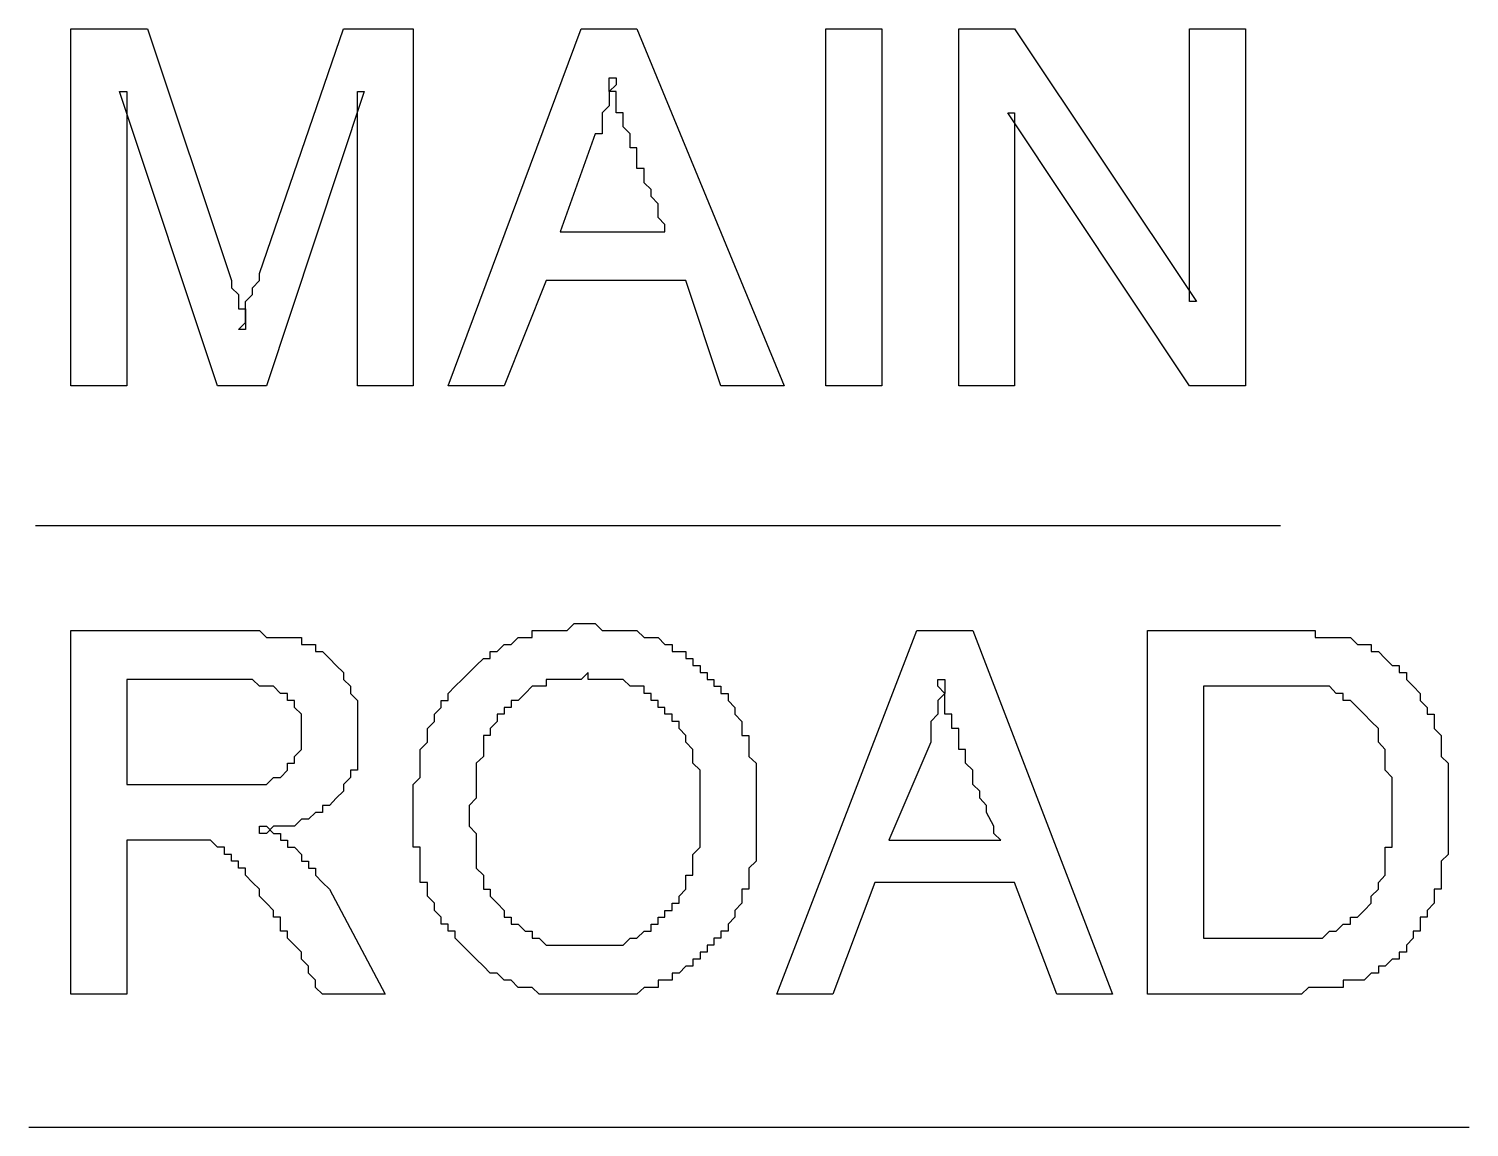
# Model space of a CAD drawing. Header units: inches. Extents: x -628 to 1537, y -1730 to 336.
# Drawn here: x 200.9 to 255.4, y -758.2 to -716.6 of the extents above; entities that cross this region are included whole.
import ezdxf

# ---------------------------------------------------------------- set-up
doc = ezdxf.new("R2010")
doc.units = ezdxf.units.IN
doc.layers.get('0').update_dxf_attribs({"linetype": 'CONTINUOUS'})

msp = doc.modelspace()

# ---------------------------------------------------------------- linework, layer by layer
at = {"color": 6}
for p, q in [((202.476, -730.146), (202.476, -716.637)), ((202.476, -716.637), (205.389, -716.637)), ((205.389, -716.637), (208.57, -726.171)), ((209.631, -725.904), (212.803, -716.637)), ((212.803, -716.637), (215.451, -716.637)), ((215.451, -716.637), (215.451, -730.146)), ((216.777, -730.146), (221.811, -716.637)), ((221.811, -716.637), (223.924, -716.637)), ((223.924, -716.637), (229.494, -730.146)), ((231.081, -730.146), (231.081, -716.637)), ((231.081, -716.637), (233.202, -716.637)), ((233.202, -716.637), (233.202, -730.146)), ((236.115, -730.146), (236.115, -716.637)), ((236.115, -716.637), (238.227, -716.637)), ((238.227, -716.637), (245.115, -726.964)), ((244.848, -726.964), (244.848, -716.637)), ((244.848, -716.637), (246.969, -716.637)), ((246.969, -716.637), (246.969, -730.146)), ((208.036, -730.146), (204.33, -719.016)), ((204.33, -719.016), (204.597, -719.016)), ((204.597, -719.016), (204.597, -730.146)), ((213.597, -719.016), (209.889, -730.146)), ((213.339, -730.146), (213.339, -719.016)), ((213.339, -719.016), (213.597, -719.016)), ((222.873, -718.758), (222.873, -718.49)), ((222.873, -718.49), (222.873, -718.49)), ((222.873, -718.49), (223.131, -718.49)), ((222.873, -719.016), (222.873, -718.758)), ((223.131, -718.758), (222.873, -719.016)), ((223.131, -719.016), (222.873, -719.016)), ((222.873, -719.016), (222.873, -719.016)), ((222.873, -719.016), (222.873, -719.283)), ((223.131, -718.49), (223.131, -718.49)), ((223.131, -718.49), (223.131, -718.758)), ((223.131, -719.283), (223.131, -719.016)), ((222.873, -719.55), (222.606, -719.817)), ((222.873, -719.283), (222.873, -719.55)), ((222.873, -719.55), (222.873, -719.55)), ((223.131, -719.55), (223.131, -719.283)), ((223.131, -719.817), (223.131, -719.55)), ((223.131, -719.55), (223.131, -719.55)), ((222.606, -719.817), (222.606, -720.076)), ((222.606, -720.076), (222.606, -720.076)), ((222.606, -720.076), (222.606, -720.344)), ((223.399, -719.817), (223.131, -719.817)), ((223.131, -719.817), (223.131, -719.817)), ((223.399, -720.076), (223.399, -719.817)), ((223.399, -719.817), (223.399, -719.817)), ((223.399, -720.344), (223.399, -720.076)), ((223.399, -720.076), (223.399, -720.076)), ((223.399, -720.076), (223.399, -720.076)), ((244.848, -730.146), (237.969, -719.817)), ((237.969, -719.817), (238.227, -719.817)), ((238.227, -719.817), (238.227, -730.146)), ((222.339, -720.611), (221.011, -724.318)), ((222.606, -720.611), (222.339, -720.611)), ((222.606, -720.344), (222.606, -720.611)), ((223.666, -720.611), (223.399, -720.344)), ((223.399, -720.344), (223.399, -720.344)), ((223.399, -720.344), (223.399, -720.344)), ((223.666, -720.87), (223.666, -720.611)), ((223.666, -721.137), (223.666, -720.87)), ((223.666, -720.87), (223.666, -720.87)), ((223.924, -721.137), (223.666, -721.137)), ((223.924, -721.404), (223.924, -721.137)), ((223.924, -721.662), (223.924, -721.404)), ((223.924, -721.93), (223.924, -721.662)), ((224.193, -721.93), (223.924, -721.93)), ((224.193, -722.197), (224.193, -721.93)), ((224.193, -722.464), (224.193, -722.197)), ((224.46, -722.723), (224.193, -722.464)), ((224.46, -722.99), (224.46, -722.723)), ((224.727, -723.258), (224.46, -722.99)), ((224.727, -723.783), (224.727, -723.258)), ((224.985, -724.051), (224.727, -723.783)), ((221.011, -724.318), (224.985, -724.318)), ((224.985, -724.318), (224.985, -724.051)), ((209.631, -726.171), (209.631, -725.904)), ((209.631, -725.904), (209.631, -725.904)), ((208.57, -726.171), (208.57, -726.439)), ((208.57, -726.439), (208.83, -726.697)), ((209.364, -726.439), (209.631, -726.171)), ((209.364, -726.697), (209.364, -726.439)), ((220.485, -726.171), (218.899, -730.146)), ((225.778, -726.171), (220.485, -726.171)), ((227.106, -730.146), (225.778, -726.171)), ((208.83, -726.697), (208.83, -726.964)), ((208.83, -726.964), (208.83, -727.232)), ((209.097, -726.964), (209.364, -726.697)), ((209.097, -727.232), (209.097, -726.964)), ((209.364, -726.697), (209.364, -726.697)), ((245.115, -726.964), (244.848, -726.964)), ((208.83, -727.232), (209.097, -727.232)), ((208.83, -728.025), (209.097, -727.758)), ((209.097, -727.232), (209.097, -727.491)), ((209.097, -727.491), (209.097, -727.232)), ((209.097, -727.232), (209.097, -727.232)), ((209.097, -727.491), (209.097, -727.758)), ((209.097, -727.758), (209.097, -727.491)), ((209.097, -727.758), (209.097, -727.758)), ((209.097, -727.758), (209.097, -727.758)), ((209.097, -727.758), (209.097, -728.025)), ((209.097, -727.758), (209.097, -727.758)), ((209.097, -728.025), (208.83, -728.025)), ((209.097, -728.025), (209.097, -728.025)), ((204.597, -730.146), (202.476, -730.146)), ((209.889, -730.146), (208.036, -730.146)), ((215.451, -730.146), (213.339, -730.146)), ((218.899, -730.146), (216.777, -730.146)), ((229.494, -730.146), (227.106, -730.146)), ((233.202, -730.146), (231.081, -730.146)), ((238.227, -730.146), (236.115, -730.146)), ((246.969, -730.146), (244.848, -730.146)), ((201.148, -735.439), (248.296, -735.439)), ((221.277, -739.413), (221.544, -739.146)), ((221.544, -739.146), (221.811, -739.146)), ((221.811, -739.146), (221.811, -739.146)), ((221.811, -739.146), (222.072, -739.146)), ((222.072, -739.146), (222.339, -739.146)), ((222.072, -739.146), (222.072, -739.146)), ((222.339, -739.146), (222.339, -739.146)), ((222.339, -739.146), (222.606, -739.413)), ((202.476, -753.181), (202.476, -739.413)), ((202.476, -739.413), (208.57, -739.413)), ((208.57, -739.413), (208.83, -739.413)), ((208.83, -739.413), (208.83, -739.413)), ((208.83, -739.413), (209.097, -739.413)), ((209.097, -739.413), (209.364, -739.413)), ((209.364, -739.413), (209.631, -739.413)), ((209.631, -739.413), (209.631, -739.413)), ((209.631, -739.413), (209.889, -739.68)), ((209.889, -739.68), (210.156, -739.68)), ((210.156, -739.68), (210.156, -739.68)), ((210.156, -739.68), (210.424, -739.68)), ((210.424, -739.68), (210.682, -739.68)), ((210.682, -739.68), (210.682, -739.68)), ((210.682, -739.68), (210.951, -739.68)), ((210.951, -739.68), (211.218, -739.68)), ((211.218, -739.68), (211.218, -739.939)), ((219.156, -739.939), (219.424, -739.68)), ((219.424, -739.68), (219.424, -739.68)), ((219.424, -739.68), (219.691, -739.68)), ((219.691, -739.68), (219.96, -739.68)), ((219.96, -739.68), (219.96, -739.413)), ((219.96, -739.413), (220.218, -739.413)), ((220.218, -739.413), (220.485, -739.413)), ((220.485, -739.413), (220.485, -739.413)), ((220.485, -739.413), (220.752, -739.413)), ((220.752, -739.413), (221.011, -739.413)), ((221.011, -739.413), (221.011, -739.413)), ((221.011, -739.413), (221.277, -739.413)), ((222.606, -739.413), (222.873, -739.413)), ((222.873, -739.413), (222.873, -739.413)), ((222.873, -739.413), (223.131, -739.413)), ((223.131, -739.413), (223.399, -739.413)), ((223.399, -739.413), (223.666, -739.413)), ((223.666, -739.413), (223.666, -739.413)), ((223.666, -739.413), (223.924, -739.413)), ((223.924, -739.413), (224.193, -739.68)), ((224.193, -739.68), (224.193, -739.68)), ((224.193, -739.68), (224.46, -739.68)), ((224.46, -739.68), (224.46, -739.68)), ((224.46, -739.68), (224.727, -739.68)), ((224.727, -739.68), (224.985, -739.939)), ((229.227, -753.181), (234.519, -739.413)), ((234.519, -739.413), (236.64, -739.413)), ((236.64, -739.413), (241.935, -753.181)), ((243.262, -739.413), (248.823, -739.413)), ((243.262, -753.181), (243.262, -739.413)), ((248.823, -739.413), (248.823, -739.413)), ((248.823, -739.413), (249.615, -739.413)), ((249.615, -739.413), (249.615, -739.68)), ((249.615, -739.68), (249.883, -739.68)), ((249.883, -739.68), (250.15, -739.68)), ((250.15, -739.68), (250.15, -739.68)), ((250.15, -739.68), (250.15, -739.68)), ((250.15, -739.68), (250.408, -739.68)), ((250.408, -739.68), (250.677, -739.68)), ((250.677, -739.68), (250.677, -739.68)), ((250.677, -739.68), (250.944, -739.68)), ((250.944, -739.68), (251.211, -739.939)), ((211.218, -739.939), (211.485, -739.939)), ((211.485, -739.939), (211.743, -739.939)), ((211.743, -739.939), (211.743, -740.207)), ((211.743, -740.207), (212.01, -740.207)), ((212.01, -740.207), (212.01, -740.207)), ((212.01, -740.207), (212.277, -740.474)), ((218.364, -740.474), (218.364, -740.207)), ((218.364, -740.207), (218.631, -740.207)), ((218.631, -740.207), (218.899, -739.939)), ((218.631, -740.207), (218.631, -740.207)), ((218.899, -739.939), (219.156, -739.939)), ((219.156, -739.939), (219.156, -739.939)), ((224.985, -739.939), (224.985, -739.939)), ((224.985, -739.939), (225.252, -739.939)), ((225.252, -739.939), (225.252, -740.207)), ((225.252, -740.207), (225.519, -740.207)), ((225.519, -740.207), (225.778, -740.207)), ((225.778, -740.207), (225.778, -740.474)), ((251.211, -739.939), (251.211, -739.939)), ((251.211, -739.939), (251.469, -739.939)), ((251.469, -739.939), (251.736, -739.939)), ((251.736, -739.939), (251.736, -740.207)), ((251.736, -740.207), (252.003, -740.207)), ((252.003, -740.207), (252.003, -740.207)), ((252.003, -740.207), (252.262, -740.474)), ((212.277, -740.474), (212.277, -740.474)), ((212.277, -740.474), (212.536, -740.733)), ((212.536, -740.733), (212.536, -740.733)), ((212.536, -740.733), (212.803, -741)), ((217.572, -741), (217.839, -740.733)), ((217.839, -740.733), (218.106, -740.474)), ((217.839, -740.733), (217.839, -740.733)), ((218.106, -740.474), (218.106, -740.474)), ((218.106, -740.474), (218.364, -740.474)), ((225.778, -740.474), (226.044, -740.474)), ((226.044, -740.474), (226.044, -740.733)), ((226.044, -740.733), (226.311, -740.733)), ((226.311, -740.733), (226.311, -741)), ((252.262, -740.474), (252.262, -740.474)), ((252.262, -740.474), (252.529, -740.733)), ((252.529, -740.733), (252.796, -740.733)), ((252.796, -740.733), (252.796, -741)), ((208.57, -741.267), (204.597, -741.267)), ((204.597, -741.267), (204.597, -745.242)), ((208.83, -741.267), (208.57, -741.267)), ((209.097, -741.267), (208.83, -741.267)), ((209.364, -741.267), (209.097, -741.267)), ((209.631, -741.525), (209.364, -741.267)), ((209.364, -741.267), (209.364, -741.267)), ((212.803, -741), (212.803, -741.267)), ((212.803, -741.267), (212.803, -741.267)), ((212.803, -741.267), (213.07, -741.525)), ((217.044, -741.525), (217.303, -741.267)), ((217.303, -741.267), (217.572, -741)), ((217.303, -741.267), (217.303, -741.267)), ((217.572, -741), (217.572, -741)), ((220.752, -741.267), (220.485, -741.267)), ((220.485, -741.267), (220.485, -741.525)), ((221.011, -741.267), (220.752, -741.267)), ((221.277, -741.267), (221.011, -741.267)), ((221.011, -741.267), (221.011, -741.267)), ((221.544, -741.267), (221.277, -741.267)), ((221.811, -741.267), (221.544, -741.267)), ((221.544, -741.267), (221.544, -741.267)), ((222.072, -741), (221.811, -741.267)), ((222.072, -741.267), (222.072, -741)), ((222.339, -741.267), (222.072, -741.267)), ((222.606, -741.267), (222.339, -741.267)), ((222.873, -741.267), (222.606, -741.267)), ((223.131, -741.267), (222.873, -741.267)), ((222.873, -741.267), (222.873, -741.267)), ((223.399, -741.267), (223.131, -741.267)), ((223.666, -741.525), (223.399, -741.267)), ((223.399, -741.267), (223.399, -741.267)), ((226.311, -741), (226.581, -741)), ((226.581, -741), (226.581, -741.267)), ((226.581, -741.267), (226.839, -741.267)), ((226.839, -741.267), (226.839, -741.267)), ((226.839, -741.267), (226.839, -741.525)), ((235.314, -741.525), (235.314, -741.267)), ((235.314, -741.267), (235.581, -741.267)), ((235.581, -741.267), (235.581, -741.525)), ((252.796, -741), (253.065, -741)), ((253.065, -741), (253.065, -741.267)), ((253.065, -741.267), (253.065, -741.267)), ((253.065, -741.267), (253.323, -741.525)), ((209.889, -741.525), (209.631, -741.525)), ((210.156, -741.525), (209.889, -741.525)), ((209.889, -741.525), (209.889, -741.525)), ((210.424, -741.793), (210.156, -741.525)), ((210.156, -741.525), (210.156, -741.525)), ((210.682, -741.793), (210.424, -741.793)), ((210.424, -741.793), (210.424, -741.793)), ((210.682, -742.06), (210.682, -741.793)), ((213.07, -741.525), (213.07, -741.525)), ((213.07, -741.525), (213.07, -741.793)), ((213.07, -741.793), (213.339, -742.06)), ((216.777, -741.793), (217.044, -741.525)), ((216.777, -742.06), (216.777, -741.793)), ((216.777, -741.793), (216.777, -741.793)), ((217.044, -741.525), (217.044, -741.525)), ((219.691, -741.793), (219.424, -742.06)), ((219.96, -741.525), (219.691, -741.793)), ((219.691, -741.793), (219.691, -741.793)), ((220.218, -741.525), (219.96, -741.525)), ((219.96, -741.525), (219.96, -741.525)), ((220.485, -741.525), (220.218, -741.525)), ((223.924, -741.525), (223.666, -741.525)), ((224.193, -741.525), (223.924, -741.525)), ((223.924, -741.525), (223.924, -741.525)), ((224.193, -741.793), (224.193, -741.525)), ((224.46, -741.793), (224.193, -741.793)), ((224.46, -742.06), (224.46, -741.793)), ((226.839, -741.525), (227.106, -741.525)), ((227.106, -741.525), (227.106, -741.793)), ((227.106, -741.793), (227.373, -741.793)), ((227.373, -741.793), (227.373, -742.06)), ((235.581, -741.793), (235.314, -741.525)), ((235.314, -741.525), (235.314, -741.525)), ((235.581, -741.793), (235.314, -742.06)), ((235.581, -741.525), (235.581, -741.525)), ((235.581, -741.525), (235.581, -741.793)), ((235.581, -742.06), (235.581, -741.793)), ((248.029, -741.525), (245.383, -741.525)), ((245.383, -741.525), (245.383, -751.061)), ((248.296, -741.525), (248.029, -741.525)), ((248.556, -741.525), (248.296, -741.525)), ((248.823, -741.525), (248.556, -741.525)), ((248.556, -741.525), (248.556, -741.525)), ((249.09, -741.525), (248.823, -741.525)), ((249.357, -741.525), (249.09, -741.525)), ((249.09, -741.525), (249.09, -741.525)), ((249.615, -741.525), (249.357, -741.525)), ((249.883, -741.525), (249.615, -741.525)), ((249.615, -741.525), (249.615, -741.525)), ((250.15, -741.525), (249.883, -741.525)), ((249.883, -741.525), (249.883, -741.525)), ((250.408, -741.793), (250.15, -741.525)), ((250.677, -741.793), (250.408, -741.793)), ((250.408, -741.793), (250.408, -741.793)), ((250.677, -742.06), (250.677, -741.793)), ((253.323, -741.525), (253.323, -741.525)), ((253.323, -741.525), (253.59, -741.793)), ((253.59, -741.793), (253.59, -741.793)), ((253.59, -741.793), (253.59, -742.06)), ((210.951, -742.06), (210.682, -742.06)), ((210.951, -742.327), (210.951, -742.06)), ((211.218, -742.586), (210.951, -742.327)), ((210.951, -742.327), (210.951, -742.327)), ((213.339, -742.06), (213.339, -742.06)), ((213.339, -742.06), (213.339, -742.327)), ((213.339, -742.327), (213.339, -742.586)), ((216.252, -742.586), (216.51, -742.327)), ((216.51, -742.327), (216.51, -742.06)), ((216.51, -742.06), (216.777, -742.06)), ((216.51, -742.327), (216.51, -742.327)), ((219.156, -742.327), (218.899, -742.327)), ((218.899, -742.327), (218.899, -742.586)), ((219.424, -742.06), (219.156, -742.06)), ((219.156, -742.06), (219.156, -742.327)), ((219.424, -742.06), (219.424, -742.06)), ((224.727, -742.06), (224.46, -742.06)), ((224.727, -742.327), (224.727, -742.06)), ((224.985, -742.327), (224.727, -742.327)), ((224.985, -742.586), (224.985, -742.327)), ((227.373, -742.06), (227.373, -742.06)), ((227.373, -742.06), (227.631, -742.327)), ((227.631, -742.327), (227.631, -742.586)), ((235.314, -742.06), (235.314, -742.06)), ((235.314, -742.06), (235.314, -742.327)), ((235.314, -742.327), (235.314, -742.586)), ((235.581, -742.327), (235.581, -742.06)), ((235.581, -742.06), (235.581, -742.06)), ((235.581, -742.586), (235.581, -742.327)), ((250.944, -742.06), (250.677, -742.06)), ((251.211, -742.327), (250.944, -742.06)), ((250.944, -742.06), (250.944, -742.06)), ((251.469, -742.586), (251.211, -742.327)), ((251.211, -742.327), (251.211, -742.327)), ((253.59, -742.06), (253.858, -742.327)), ((253.858, -742.327), (253.858, -742.327)), ((253.858, -742.327), (253.858, -742.586)), ((211.218, -742.853), (211.218, -742.586)), ((211.218, -743.121), (211.218, -742.853)), ((211.218, -742.853), (211.218, -742.853)), ((213.339, -742.586), (213.339, -742.586)), ((213.339, -742.586), (213.339, -742.853)), ((213.339, -742.853), (213.339, -743.121)), ((215.985, -743.121), (216.252, -742.853)), ((216.252, -742.853), (216.252, -742.586)), ((216.252, -742.853), (216.252, -742.853)), ((218.631, -742.853), (218.364, -743.121)), ((218.899, -742.586), (218.631, -742.586)), ((218.631, -742.586), (218.631, -742.853)), ((218.631, -742.853), (218.631, -742.853)), ((225.252, -742.586), (224.985, -742.586)), ((225.252, -742.853), (225.252, -742.586)), ((225.252, -742.586), (225.252, -742.586)), ((225.519, -742.853), (225.252, -742.853)), ((225.519, -743.121), (225.519, -742.853)), ((227.631, -742.586), (227.631, -742.586)), ((227.631, -742.586), (227.899, -742.853)), ((227.899, -742.853), (227.899, -742.853)), ((227.899, -742.853), (227.899, -743.121)), ((235.314, -742.586), (235.054, -742.853)), ((235.054, -742.853), (235.054, -743.121)), ((235.314, -742.586), (235.314, -742.586)), ((235.848, -742.586), (235.581, -742.586)), ((235.848, -742.853), (235.848, -742.586)), ((235.848, -742.586), (235.848, -742.586)), ((235.848, -742.586), (235.848, -742.586)), ((235.848, -743.121), (235.848, -742.853)), ((235.848, -742.853), (235.848, -742.853)), ((235.848, -742.853), (235.848, -742.853)), ((251.736, -742.853), (251.469, -742.586)), ((251.469, -742.586), (251.469, -742.586)), ((252.003, -743.121), (251.736, -742.853)), ((251.736, -742.853), (251.736, -742.853)), ((253.858, -742.586), (254.115, -742.586)), ((254.115, -742.586), (254.115, -742.853)), ((254.115, -742.853), (254.115, -743.121)), ((211.218, -743.388), (211.218, -743.121)), ((211.218, -743.646), (211.218, -743.388)), ((211.218, -743.388), (211.218, -743.388)), ((213.339, -743.121), (213.339, -743.388)), ((213.339, -743.388), (213.339, -743.388)), ((213.339, -743.388), (213.339, -743.388)), ((213.339, -743.388), (213.339, -743.646)), ((215.985, -743.388), (215.985, -743.121)), ((215.985, -743.121), (215.985, -743.121)), ((215.985, -743.646), (215.985, -743.388)), ((218.364, -743.388), (218.106, -743.388)), ((218.106, -743.388), (218.106, -743.646)), ((218.364, -743.121), (218.364, -743.121)), ((218.364, -743.121), (218.364, -743.388)), ((225.778, -743.388), (225.519, -743.121)), ((225.519, -743.121), (225.519, -743.121)), ((225.778, -743.646), (225.778, -743.388)), ((225.778, -743.388), (225.778, -743.388)), ((227.899, -743.121), (227.899, -743.388)), ((227.899, -743.388), (228.166, -743.388)), ((228.166, -743.388), (228.166, -743.646)), ((235.054, -743.121), (235.054, -743.121)), ((235.054, -743.121), (235.054, -743.388)), ((235.054, -743.388), (235.054, -743.646)), ((236.115, -743.121), (235.848, -743.121)), ((235.848, -743.121), (235.848, -743.121)), ((236.115, -743.388), (236.115, -743.121)), ((236.115, -743.646), (236.115, -743.388)), ((236.115, -743.388), (236.115, -743.388)), ((252.003, -743.388), (252.003, -743.121)), ((252.003, -743.646), (252.003, -743.388)), ((252.003, -743.388), (252.003, -743.388)), ((254.115, -743.121), (254.115, -743.121)), ((254.115, -743.121), (254.383, -743.388)), ((254.383, -743.388), (254.383, -743.646)), ((210.951, -744.181), (211.218, -743.914)), ((211.218, -743.914), (211.218, -743.646)), ((211.218, -743.646), (211.218, -743.646)), ((213.339, -743.646), (213.339, -743.914)), ((213.339, -743.914), (213.339, -744.181)), ((215.718, -743.914), (215.985, -743.646)), ((215.718, -744.181), (215.718, -743.914)), ((215.985, -743.646), (215.985, -743.646)), ((218.106, -743.646), (218.106, -743.914)), ((218.106, -743.914), (218.106, -743.914)), ((218.106, -743.914), (218.106, -744.181)), ((226.044, -743.914), (225.778, -743.646)), ((226.044, -744.181), (226.044, -743.914)), ((226.044, -743.914), (226.044, -743.914)), ((228.166, -743.646), (228.166, -743.914)), ((228.166, -743.914), (228.166, -743.914)), ((228.166, -743.914), (228.166, -744.181)), ((235.054, -743.646), (233.46, -747.354)), ((236.115, -743.914), (236.115, -743.646)), ((236.373, -743.914), (236.115, -743.914)), ((236.373, -744.181), (236.373, -743.914)), ((252.262, -743.914), (252.003, -743.646)), ((252.262, -744.181), (252.262, -743.914)), ((252.262, -743.914), (252.262, -743.914)), ((254.383, -743.646), (254.383, -743.646)), ((254.383, -743.646), (254.383, -743.914)), ((254.383, -743.914), (254.383, -743.914)), ((254.383, -743.914), (254.383, -744.181)), ((210.682, -744.707), (210.682, -744.439)), ((210.682, -744.439), (210.951, -744.439)), ((210.951, -744.439), (210.951, -744.181)), ((210.951, -744.181), (210.951, -744.181)), ((213.339, -744.181), (213.339, -744.181)), ((213.339, -744.181), (213.339, -744.439)), ((213.339, -744.439), (213.339, -744.707)), ((215.718, -744.439), (215.718, -744.181)), ((215.718, -744.181), (215.718, -744.181)), ((215.718, -744.707), (215.718, -744.439)), ((218.106, -744.181), (217.839, -744.439)), ((217.839, -744.439), (217.839, -744.439)), ((217.839, -744.439), (217.839, -744.707)), ((226.044, -744.439), (226.044, -744.181)), ((226.044, -744.181), (226.044, -744.181)), ((226.311, -744.707), (226.044, -744.439)), ((228.166, -744.181), (228.433, -744.439)), ((228.433, -744.439), (228.433, -744.439)), ((228.433, -744.439), (228.433, -744.707)), ((236.373, -744.439), (236.373, -744.181)), ((236.373, -744.181), (236.373, -744.181)), ((236.64, -744.707), (236.373, -744.439)), ((252.262, -744.439), (252.262, -744.181)), ((252.262, -744.707), (252.262, -744.439)), ((252.262, -744.439), (252.262, -744.439)), ((254.383, -744.181), (254.65, -744.439)), ((254.65, -744.439), (254.65, -744.439)), ((254.65, -744.439), (254.65, -744.707)), ((209.889, -745.242), (210.156, -744.974)), ((210.156, -744.974), (210.156, -744.974)), ((210.156, -744.974), (210.424, -744.974)), ((210.424, -744.974), (210.682, -744.707)), ((210.682, -744.707), (210.682, -744.707)), ((213.07, -744.974), (212.803, -745.242)), ((213.339, -744.707), (213.07, -744.707)), ((213.07, -744.707), (213.07, -744.974)), ((213.07, -744.974), (213.07, -744.974)), ((215.451, -745.242), (215.718, -744.974)), ((215.718, -744.974), (215.718, -744.707)), ((215.718, -744.707), (215.718, -744.707)), ((217.839, -744.707), (217.839, -744.974)), ((217.839, -744.974), (217.839, -744.974)), ((217.839, -744.974), (217.839, -745.242)), ((226.311, -744.974), (226.311, -744.707)), ((226.311, -745.242), (226.311, -744.974)), ((226.311, -744.974), (226.311, -744.974)), ((228.433, -744.707), (228.433, -744.974)), ((228.433, -744.974), (228.433, -744.974)), ((228.433, -744.974), (228.433, -745.242)), ((236.64, -744.974), (236.64, -744.707)), ((236.64, -745.242), (236.64, -744.974)), ((252.529, -744.974), (252.262, -744.707)), ((252.529, -745.242), (252.529, -744.974)), ((252.529, -744.974), (252.529, -744.974)), ((254.65, -744.707), (254.65, -744.974)), ((254.65, -744.974), (254.65, -745.242)), ((204.597, -745.242), (208.303, -745.242)), ((208.303, -745.242), (208.303, -745.242)), ((208.303, -745.242), (209.364, -745.242)), ((209.364, -745.242), (209.364, -745.242)), ((209.364, -745.242), (209.631, -745.242)), ((209.631, -745.242), (209.631, -745.242)), ((209.631, -745.242), (209.889, -745.242)), ((209.889, -745.242), (209.889, -745.242)), ((212.803, -745.5), (212.536, -745.767)), ((212.803, -745.242), (212.803, -745.5)), ((212.803, -745.5), (212.803, -745.5)), ((215.451, -745.5), (215.451, -745.242)), ((215.451, -745.767), (215.451, -745.5)), ((215.451, -745.5), (215.451, -745.5)), ((217.839, -745.242), (217.839, -745.5)), ((217.839, -745.5), (217.839, -745.767)), ((226.311, -745.5), (226.311, -745.242)), ((226.311, -745.767), (226.311, -745.5)), ((228.433, -745.242), (228.433, -745.5)), ((228.433, -745.5), (228.433, -745.767)), ((236.907, -745.5), (236.64, -745.242)), ((236.907, -745.767), (236.907, -745.5)), ((236.907, -745.5), (236.907, -745.5)), ((252.529, -745.5), (252.529, -745.242)), ((252.529, -745.767), (252.529, -745.5)), ((252.529, -745.5), (252.529, -745.5)), ((254.65, -745.242), (254.65, -745.242)), ((254.65, -745.242), (254.65, -745.5)), ((254.65, -745.5), (254.65, -745.767)), ((211.743, -746.302), (211.485, -746.56)), ((212.01, -746.302), (211.743, -746.302)), ((212.277, -746.034), (212.01, -746.034)), ((212.01, -746.034), (212.01, -746.302)), ((212.536, -745.767), (212.277, -746.034)), ((212.277, -746.034), (212.277, -746.034)), ((212.536, -745.767), (212.536, -745.767)), ((212.536, -745.767), (212.536, -745.767)), ((215.451, -746.034), (215.451, -745.767)), ((215.451, -746.302), (215.451, -746.034)), ((215.451, -746.56), (215.451, -746.302)), ((217.839, -745.767), (217.572, -746.034)), ((217.572, -746.034), (217.572, -746.034)), ((217.572, -746.034), (217.572, -746.302)), ((217.572, -746.302), (217.572, -746.56)), ((226.311, -746.034), (226.311, -745.767)), ((226.311, -745.767), (226.311, -745.767)), ((226.311, -746.302), (226.311, -746.034)), ((226.311, -746.56), (226.311, -746.302)), ((226.311, -746.302), (226.311, -746.302)), ((228.433, -745.767), (228.433, -745.767)), ((228.433, -745.767), (228.433, -746.034)), ((228.433, -746.034), (228.433, -746.302)), ((228.433, -746.302), (228.433, -746.302)), ((228.433, -746.302), (228.433, -746.56)), ((237.166, -746.034), (236.907, -745.767)), ((237.166, -746.302), (237.166, -746.034)), ((237.435, -746.827), (237.166, -746.302)), ((252.529, -746.034), (252.529, -745.767)), ((252.529, -746.302), (252.529, -746.034)), ((252.529, -746.56), (252.529, -746.302)), ((252.529, -746.302), (252.529, -746.302)), ((254.65, -745.767), (254.65, -746.034)), ((254.65, -746.034), (254.65, -746.034)), ((254.65, -746.034), (254.65, -746.302)), ((254.65, -746.302), (254.65, -746.302)), ((254.65, -746.302), (254.65, -746.56)), ((209.631, -747.095), (209.631, -746.827)), ((209.631, -746.827), (209.889, -746.827)), ((210.156, -746.827), (209.889, -747.095)), ((209.889, -746.827), (209.889, -746.827)), ((209.889, -746.827), (210.156, -747.095)), ((210.424, -746.827), (210.156, -746.827)), ((210.682, -746.827), (210.424, -746.827)), ((210.951, -746.827), (210.682, -746.827)), ((210.682, -746.827), (210.682, -746.827)), ((211.218, -746.56), (210.951, -746.827)), ((211.485, -746.56), (211.218, -746.56)), ((211.218, -746.56), (211.218, -746.56)), ((211.485, -746.56), (211.485, -746.56)), ((215.451, -746.827), (215.451, -746.56)), ((215.451, -746.56), (215.451, -746.56)), ((215.451, -747.095), (215.451, -746.827)), ((217.572, -746.56), (217.572, -746.827)), ((217.572, -746.827), (217.572, -746.827)), ((217.572, -746.827), (217.839, -747.095)), ((226.311, -746.827), (226.311, -746.56)), ((226.311, -747.095), (226.311, -746.827)), ((226.311, -746.827), (226.311, -746.827)), ((228.433, -746.56), (228.433, -746.827)), ((228.433, -746.827), (228.433, -746.827)), ((228.433, -746.827), (228.433, -747.095)), ((237.435, -747.095), (237.435, -746.827)), ((252.529, -746.827), (252.529, -746.56)), ((252.529, -746.56), (252.529, -746.56)), ((252.529, -747.095), (252.529, -746.827)), ((254.65, -746.56), (254.65, -746.827)), ((254.65, -746.827), (254.65, -747.095)), ((206.448, -747.354), (204.597, -747.354)), ((204.597, -747.354), (204.597, -753.181)), ((206.718, -747.354), (206.448, -747.354)), ((206.448, -747.354), (206.448, -747.354)), ((206.976, -747.354), (206.718, -747.354)), ((207.243, -747.354), (206.976, -747.354)), ((207.51, -747.354), (207.243, -747.354)), ((207.243, -747.354), (207.243, -747.354)), ((207.768, -747.354), (207.51, -747.354)), ((207.51, -747.354), (207.51, -747.354)), ((207.51, -747.354), (207.51, -747.354)), ((208.036, -747.621), (207.768, -747.354)), ((209.889, -747.095), (209.631, -747.095)), ((209.889, -747.095), (209.889, -747.095)), ((210.156, -747.095), (210.156, -747.095)), ((210.156, -747.095), (210.424, -747.095)), ((210.424, -747.095), (210.424, -747.354)), ((210.424, -747.354), (210.682, -747.354)), ((210.682, -747.354), (210.682, -747.621)), ((215.451, -747.354), (215.451, -747.095)), ((215.451, -747.095), (215.451, -747.095)), ((215.451, -747.621), (215.451, -747.354)), ((217.839, -747.095), (217.839, -747.354)), ((217.839, -747.354), (217.839, -747.621)), ((226.311, -747.354), (226.311, -747.095)), ((226.311, -747.621), (226.311, -747.354)), ((228.433, -747.095), (228.433, -747.354)), ((228.433, -747.354), (228.433, -747.621)), ((233.46, -747.354), (237.702, -747.354)), ((237.702, -747.354), (237.435, -747.095)), ((252.529, -747.354), (252.529, -747.095)), ((252.529, -747.621), (252.529, -747.354)), ((254.65, -747.095), (254.65, -747.354)), ((254.65, -747.354), (254.65, -747.354)), ((254.65, -747.354), (254.65, -747.621)), ((208.303, -747.621), (208.036, -747.621)), ((208.036, -747.621), (208.036, -747.621)), ((208.303, -747.888), (208.303, -747.621)), ((208.57, -747.888), (208.303, -747.888)), ((208.57, -748.147), (208.57, -747.888)), ((208.57, -747.888), (208.57, -747.888)), ((210.682, -747.621), (210.951, -747.621)), ((210.951, -747.621), (210.951, -747.621)), ((210.951, -747.621), (211.218, -747.888)), ((211.218, -747.888), (211.218, -748.147)), ((215.718, -747.621), (215.451, -747.621)), ((215.718, -747.888), (215.718, -747.621)), ((215.718, -748.147), (215.718, -747.888)), ((217.839, -747.621), (217.839, -747.621)), ((217.839, -747.621), (217.839, -747.888)), ((217.839, -747.888), (217.839, -748.147)), ((226.044, -747.888), (226.311, -747.621)), ((226.044, -748.147), (226.044, -747.888)), ((226.311, -747.621), (226.311, -747.621)), ((228.433, -747.621), (228.433, -747.621)), ((228.433, -747.621), (228.433, -747.888)), ((228.433, -747.888), (228.433, -748.147)), ((252.262, -747.888), (252.262, -747.621)), ((252.262, -747.621), (252.529, -747.621)), ((252.262, -748.147), (252.262, -747.888)), ((254.65, -747.888), (254.383, -748.147)), ((254.65, -747.621), (254.65, -747.888)), ((254.65, -747.888), (254.65, -747.888)), ((208.83, -748.147), (208.57, -748.147)), ((208.83, -748.414), (208.83, -748.147)), ((209.097, -748.414), (208.83, -748.414)), ((209.097, -748.681), (209.097, -748.414)), ((211.218, -748.147), (211.485, -748.147)), ((211.485, -748.147), (211.485, -748.414)), ((211.485, -748.414), (211.743, -748.414)), ((211.743, -748.414), (211.743, -748.681)), ((215.718, -748.414), (215.718, -748.147)), ((215.718, -748.681), (215.718, -748.414)), ((215.718, -748.414), (215.718, -748.414)), ((217.839, -748.147), (217.839, -748.147)), ((217.839, -748.147), (217.839, -748.414)), ((217.839, -748.414), (218.106, -748.681)), ((226.044, -748.414), (226.044, -748.147)), ((226.044, -748.681), (226.044, -748.414)), ((226.044, -748.414), (226.044, -748.414)), ((228.433, -748.147), (228.166, -748.414)), ((228.166, -748.414), (228.166, -748.681)), ((228.433, -748.147), (228.433, -748.147)), ((252.262, -748.414), (252.262, -748.147)), ((252.262, -748.147), (252.262, -748.147)), ((252.262, -748.681), (252.262, -748.414)), ((252.262, -748.414), (252.262, -748.414)), ((254.383, -748.147), (254.383, -748.414)), ((254.383, -748.414), (254.383, -748.681)), ((209.364, -748.948), (209.097, -748.681)), ((209.631, -749.207), (209.364, -748.948)), ((209.364, -748.948), (209.364, -748.948)), ((211.743, -748.681), (212.01, -748.948)), ((212.01, -748.948), (212.01, -748.948)), ((212.01, -748.948), (212.277, -749.207)), ((215.718, -748.948), (215.718, -748.681)), ((215.985, -748.948), (215.718, -748.948)), ((215.985, -749.207), (215.985, -748.948)), ((218.106, -748.681), (218.106, -748.681)), ((218.106, -748.681), (218.106, -748.948)), ((218.106, -748.948), (218.106, -749.207)), ((225.778, -748.948), (225.778, -748.681)), ((225.778, -748.681), (226.044, -748.681)), ((225.778, -749.207), (225.778, -748.948)), ((228.166, -748.681), (228.166, -748.681)), ((228.166, -748.681), (228.166, -748.948)), ((228.166, -748.948), (228.166, -749.207)), ((232.933, -748.948), (231.348, -753.181)), ((238.227, -748.948), (232.933, -748.948)), ((239.823, -753.181), (238.227, -748.948)), ((252.003, -748.948), (252.262, -748.681)), ((252.003, -749.207), (252.003, -748.948)), ((252.003, -748.948), (252.003, -748.948)), ((252.003, -748.948), (252.003, -748.948)), ((254.383, -748.681), (254.383, -748.681)), ((254.383, -748.681), (254.383, -748.948)), ((254.383, -748.948), (254.383, -749.207)), ((209.631, -749.474), (209.631, -749.207)), ((209.631, -749.207), (209.631, -749.207)), ((209.631, -749.207), (209.631, -749.207)), ((209.631, -749.207), (209.631, -749.207)), ((209.889, -749.742), (209.631, -749.474)), ((209.631, -749.474), (209.631, -749.474)), ((212.277, -749.207), (214.389, -753.181)), ((215.985, -749.474), (215.985, -749.207)), ((215.985, -749.207), (215.985, -749.207)), ((216.252, -749.742), (215.985, -749.474)), ((218.106, -749.207), (218.364, -749.207)), ((218.364, -749.207), (218.364, -749.474)), ((218.364, -749.474), (218.364, -749.474)), ((218.364, -749.474), (218.631, -749.742)), ((225.519, -749.474), (225.778, -749.207)), ((225.519, -749.742), (225.519, -749.474)), ((225.519, -749.474), (225.519, -749.474)), ((225.778, -749.207), (225.778, -749.207)), ((228.166, -749.207), (227.899, -749.207)), ((227.899, -749.207), (227.899, -749.474)), ((227.899, -749.474), (227.899, -749.742)), ((251.736, -749.474), (252.003, -749.207)), ((251.736, -749.742), (251.736, -749.474)), ((251.736, -749.474), (251.736, -749.474)), ((254.383, -749.207), (254.115, -749.207)), ((254.115, -749.207), (254.115, -749.474)), ((254.115, -749.474), (254.115, -749.474)), ((254.115, -749.474), (254.115, -749.742)), ((210.156, -750.009), (209.889, -749.742)), ((209.889, -749.742), (209.889, -749.742)), ((209.889, -749.742), (209.889, -749.742)), ((210.156, -750.268), (210.156, -750.009)), ((210.156, -750.009), (210.156, -750.009)), ((216.252, -750.009), (216.252, -749.742)), ((216.252, -749.742), (216.252, -749.742)), ((216.51, -750.268), (216.252, -750.009)), ((218.631, -749.742), (218.631, -749.742)), ((218.631, -749.742), (218.899, -750.009)), ((218.899, -750.009), (218.899, -750.009)), ((218.899, -750.009), (218.899, -750.009)), ((218.899, -750.009), (218.899, -750.268)), ((224.985, -750.268), (224.985, -750.009)), ((224.985, -750.009), (225.252, -750.009)), ((225.252, -750.009), (225.252, -749.742)), ((225.252, -749.742), (225.519, -749.742)), ((225.252, -750.009), (225.252, -750.009)), ((227.899, -749.742), (227.631, -750.009)), ((227.631, -750.009), (227.631, -750.009)), ((227.631, -750.009), (227.631, -750.268)), ((227.899, -749.742), (227.899, -749.742)), ((251.211, -750.268), (251.469, -750.009)), ((251.469, -750.009), (251.736, -749.742)), ((251.469, -750.009), (251.469, -750.009)), ((254.115, -749.742), (253.858, -750.009)), ((253.858, -750.009), (253.858, -750.009)), ((253.858, -750.009), (253.858, -750.268)), ((210.424, -750.268), (210.156, -750.268)), ((210.424, -750.535), (210.424, -750.268)), ((210.424, -750.802), (210.424, -750.535)), ((216.51, -750.535), (216.51, -750.268)), ((216.51, -750.268), (216.51, -750.268)), ((216.777, -750.535), (216.51, -750.535)), ((216.777, -750.802), (216.777, -750.535)), ((218.899, -750.268), (219.156, -750.268)), ((219.156, -750.268), (219.156, -750.535)), ((219.156, -750.535), (219.424, -750.535)), ((219.424, -750.535), (219.691, -750.802)), ((224.46, -750.802), (224.46, -750.535)), ((224.46, -750.535), (224.727, -750.535)), ((224.727, -750.535), (224.727, -750.268)), ((224.727, -750.268), (224.985, -750.268)), ((227.631, -750.268), (227.373, -750.535)), ((227.373, -750.535), (227.373, -750.535)), ((227.373, -750.535), (227.373, -750.802)), ((250.408, -750.802), (250.677, -750.535)), ((250.677, -750.535), (250.944, -750.535)), ((250.944, -750.535), (250.944, -750.268)), ((250.944, -750.268), (251.211, -750.268)), ((250.944, -750.535), (250.944, -750.535)), ((251.211, -750.268), (251.211, -750.268)), ((253.858, -750.268), (253.59, -750.268)), ((253.59, -750.268), (253.59, -750.535)), ((253.59, -750.535), (253.59, -750.802)), ((210.682, -750.802), (210.424, -750.802)), ((210.682, -751.061), (210.682, -750.802)), ((210.951, -751.328), (210.682, -751.061)), ((217.044, -750.802), (216.777, -750.802)), ((217.044, -751.061), (217.044, -750.802)), ((217.303, -751.328), (217.044, -751.061)), ((217.044, -751.061), (217.044, -751.061)), ((219.691, -750.802), (219.691, -750.802)), ((219.691, -750.802), (219.96, -750.802)), ((219.96, -750.802), (219.96, -751.061)), ((219.96, -751.061), (220.218, -751.061)), ((220.218, -751.061), (220.218, -751.061)), ((220.218, -751.061), (220.485, -751.328)), ((223.399, -751.328), (223.666, -751.061)), ((223.666, -751.061), (223.924, -751.061)), ((223.924, -751.061), (224.193, -750.802)), ((223.924, -751.061), (223.924, -751.061)), ((224.193, -750.802), (224.193, -750.802)), ((224.193, -750.802), (224.46, -750.802)), ((227.106, -751.061), (226.839, -751.061)), ((226.839, -751.061), (226.839, -751.328)), ((227.373, -750.802), (227.106, -750.802)), ((227.106, -750.802), (227.106, -751.061)), ((245.383, -751.061), (248.823, -751.061)), ((248.823, -751.061), (248.823, -751.061)), ((248.823, -751.061), (249.357, -751.061)), ((249.357, -751.061), (249.357, -751.061)), ((249.357, -751.061), (249.615, -751.061)), ((249.615, -751.061), (249.615, -751.061)), ((249.615, -751.061), (249.883, -751.061)), ((249.883, -751.061), (250.15, -750.802)), ((249.883, -751.061), (249.883, -751.061)), ((250.15, -750.802), (250.408, -750.802)), ((250.408, -750.802), (250.408, -750.802)), ((253.323, -751.061), (253.065, -751.328)), ((253.59, -750.802), (253.323, -750.802)), ((253.323, -750.802), (253.323, -751.061)), ((253.323, -751.061), (253.323, -751.061)), ((253.323, -751.061), (253.323, -751.061)), ((211.218, -751.595), (210.951, -751.328)), ((210.951, -751.328), (210.951, -751.328)), ((211.218, -751.862), (211.218, -751.595)), ((217.572, -751.595), (217.303, -751.328)), ((217.303, -751.328), (217.303, -751.328)), ((217.839, -751.862), (217.572, -751.595)), ((217.572, -751.595), (217.572, -751.595)), ((220.485, -751.328), (220.752, -751.328)), ((220.752, -751.328), (220.752, -751.328)), ((220.752, -751.328), (221.011, -751.328)), ((221.011, -751.328), (221.277, -751.328)), ((221.277, -751.328), (221.277, -751.328)), ((221.277, -751.328), (221.544, -751.328)), ((221.544, -751.328), (221.811, -751.328)), ((221.811, -751.328), (222.072, -751.328)), ((222.072, -751.328), (222.072, -751.328)), ((222.072, -751.328), (222.873, -751.328)), ((222.072, -751.328), (222.072, -751.328)), ((222.072, -751.328), (222.072, -751.328)), ((222.873, -751.328), (222.873, -751.328)), ((222.873, -751.328), (223.131, -751.328)), ((223.131, -751.328), (223.399, -751.328)), ((223.399, -751.328), (223.399, -751.328)), ((226.581, -751.595), (226.311, -751.595)), ((226.311, -751.595), (226.311, -751.862)), ((226.839, -751.328), (226.581, -751.328)), ((226.581, -751.328), (226.581, -751.328)), ((226.581, -751.328), (226.581, -751.595)), ((253.065, -751.595), (252.796, -751.595)), ((252.796, -751.595), (252.796, -751.862)), ((253.065, -751.328), (253.065, -751.328)), ((253.065, -751.328), (253.065, -751.595)), ((211.485, -752.121), (211.218, -751.862)), ((211.485, -752.388), (211.485, -752.121)), ((218.106, -752.121), (217.839, -751.862)), ((217.839, -751.862), (217.839, -751.862)), ((218.364, -752.388), (218.106, -752.121)), ((218.106, -752.121), (218.106, -752.121)), ((225.778, -752.121), (225.519, -752.388)), ((226.044, -752.121), (225.778, -752.121)), ((225.778, -752.121), (225.778, -752.121)), ((226.311, -751.862), (226.044, -751.862)), ((226.044, -751.862), (226.044, -752.121)), ((252.262, -752.121), (252.003, -752.121)), ((252.003, -752.121), (252.003, -752.388)), ((252.529, -751.862), (252.262, -752.121)), ((252.262, -752.121), (252.262, -752.121)), ((252.796, -751.862), (252.529, -751.862)), ((252.529, -751.862), (252.529, -751.862)), ((211.743, -752.656), (211.485, -752.388)), ((211.743, -752.923), (211.743, -752.656)), ((218.631, -752.388), (218.364, -752.388)), ((218.364, -752.388), (218.364, -752.388)), ((218.899, -752.656), (218.631, -752.388)), ((219.156, -752.656), (218.899, -752.656)), ((218.899, -752.656), (218.899, -752.656)), ((219.424, -752.923), (219.156, -752.656)), ((219.156, -752.656), (219.156, -752.656)), ((224.985, -752.656), (224.727, -752.656)), ((224.727, -752.656), (224.727, -752.923)), ((225.252, -752.656), (224.985, -752.656)), ((225.519, -752.388), (225.252, -752.388)), ((225.252, -752.388), (225.252, -752.656)), ((225.519, -752.388), (225.519, -752.388)), ((250.944, -752.656), (250.677, -752.656)), ((250.677, -752.656), (250.677, -752.923)), ((251.211, -752.656), (250.944, -752.656)), ((251.469, -752.656), (251.211, -752.656)), ((251.211, -752.656), (251.211, -752.656)), ((251.736, -752.388), (251.469, -752.656)), ((252.003, -752.388), (251.736, -752.388)), ((251.736, -752.388), (251.736, -752.388)), ((204.597, -753.181), (202.476, -753.181)), ((212.01, -753.181), (211.743, -752.923)), ((214.389, -753.181), (212.01, -753.181)), ((219.691, -752.923), (219.424, -752.923)), ((219.96, -752.923), (219.691, -752.923)), ((219.691, -752.923), (219.691, -752.923)), ((220.218, -753.181), (219.96, -752.923)), ((220.485, -753.181), (220.218, -753.181)), ((220.218, -753.181), (220.218, -753.181)), ((220.752, -753.181), (220.485, -753.181)), ((221.011, -753.181), (220.752, -753.181)), ((220.752, -753.181), (220.752, -753.181)), ((221.277, -753.181), (221.011, -753.181)), ((221.544, -753.181), (221.277, -753.181)), ((221.811, -753.181), (221.544, -753.181)), ((221.544, -753.181), (221.544, -753.181)), ((222.072, -753.181), (221.811, -753.181)), ((222.339, -753.181), (222.072, -753.181)), ((222.072, -753.181), (222.072, -753.181)), ((222.606, -753.181), (222.339, -753.181)), ((222.873, -753.181), (222.606, -753.181)), ((222.606, -753.181), (222.606, -753.181)), ((223.131, -753.181), (222.873, -753.181)), ((223.399, -753.181), (223.131, -753.181)), ((223.131, -753.181), (223.131, -753.181)), ((223.666, -753.181), (223.399, -753.181)), ((223.924, -753.181), (223.666, -753.181)), ((223.666, -753.181), (223.666, -753.181)), ((224.193, -752.923), (223.924, -753.181)), ((224.46, -752.923), (224.193, -752.923)), ((224.193, -752.923), (224.193, -752.923)), ((224.727, -752.923), (224.46, -752.923)), ((231.348, -753.181), (229.227, -753.181)), ((241.935, -753.181), (239.823, -753.181)), ((248.296, -753.181), (243.262, -753.181)), ((248.556, -753.181), (248.296, -753.181)), ((248.296, -753.181), (248.296, -753.181)), ((248.823, -753.181), (248.556, -753.181)), ((249.09, -753.181), (248.823, -753.181)), ((249.357, -752.923), (249.09, -753.181)), ((249.615, -752.923), (249.357, -752.923)), ((249.357, -752.923), (249.357, -752.923)), ((249.883, -752.923), (249.615, -752.923)), ((250.15, -752.923), (249.883, -752.923)), ((250.408, -752.923), (250.15, -752.923)), ((250.15, -752.923), (250.15, -752.923)), ((250.677, -752.923), (250.408, -752.923)), ((200.889, -758.216), (255.444, -758.216))]:
    msp.add_line(p, q, dxfattribs=at)

doc.saveas('drawing.dxf')
